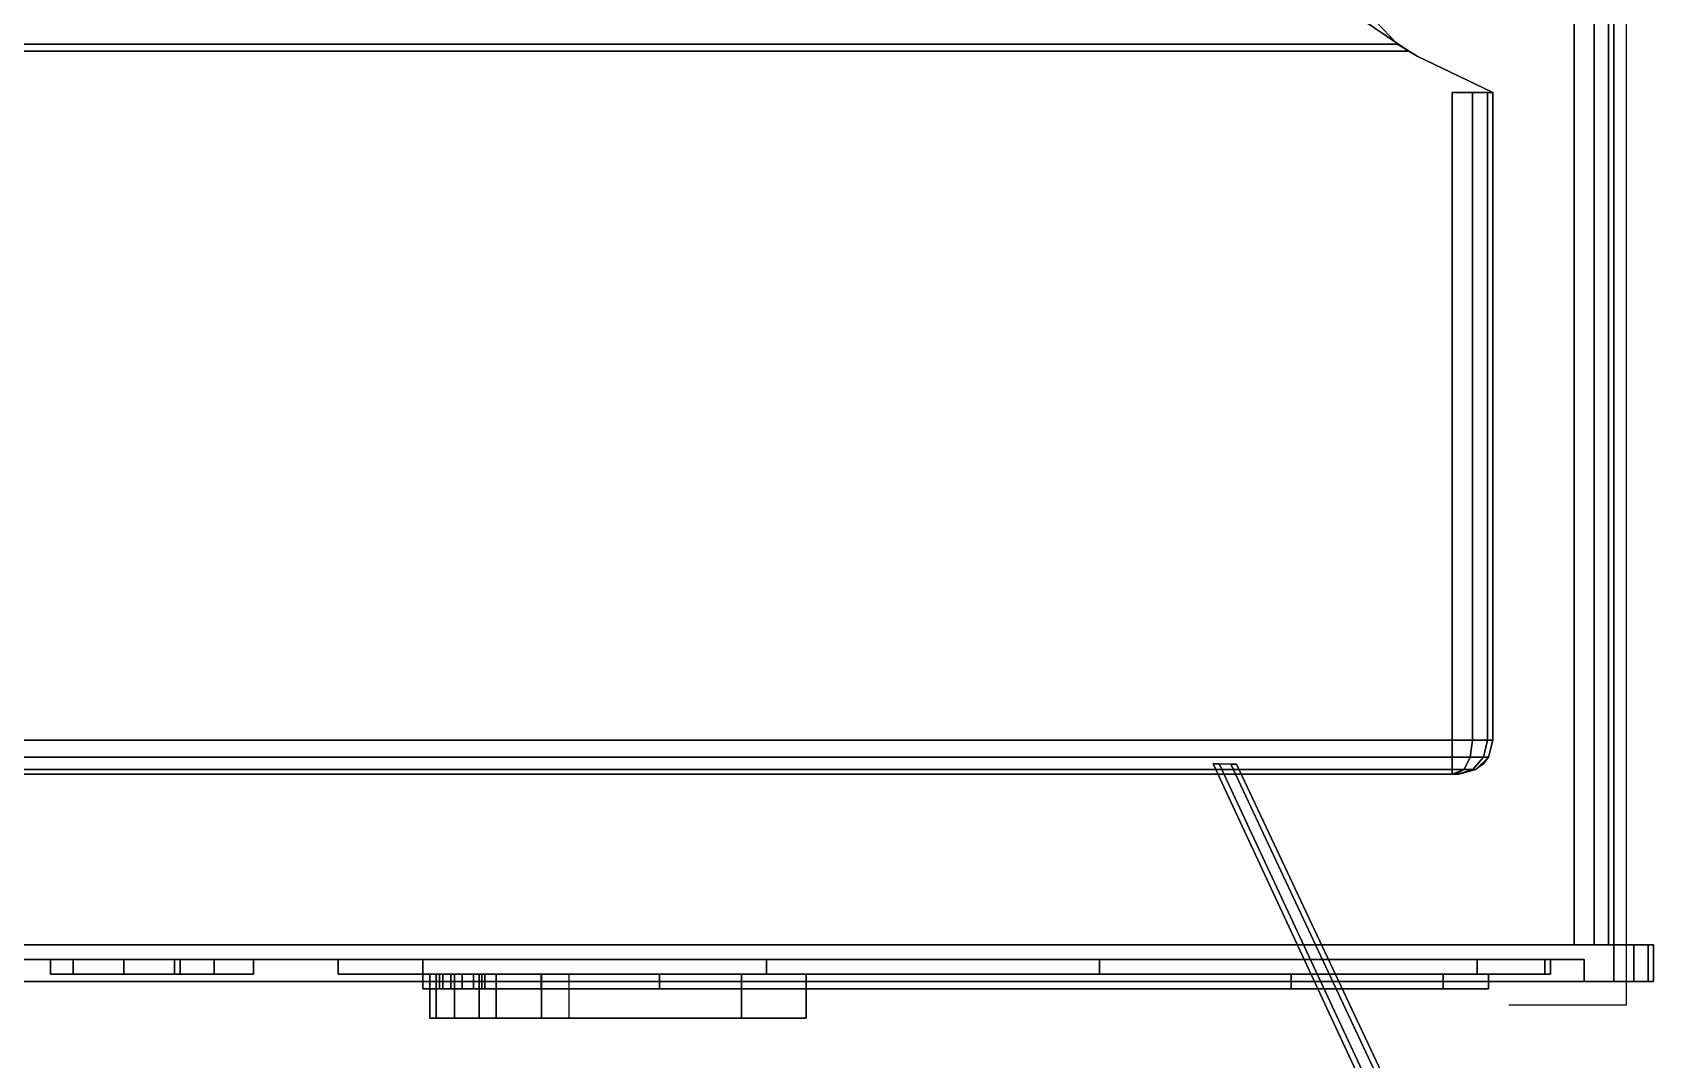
# Model space of a CAD drawing. Header units: millimetres. Extents: x 4513 to 24862, y 3359 to 11488.
# Drawn here: x 5650.5 to 5888.8, y 11098.1 to 11249.2 of the extents above; entities that cross this region are included whole.
import ezdxf

# ---------------------------------------------------------------- set-up
doc = ezdxf.new("R2010")
doc.units = ezdxf.units.MM

msp = doc.modelspace()

# ---------------------------------------------------------------- linework, layer by layer
for p, q in [((5884.86, 11106.15), (5884.86, 11486.88)), ((5867.57, 11106.15), (5884.86, 11106.15))]:
    msp.add_line(p, q)
for points, invisible_edges in [([(5877.18, 11114.98, 169.52), (5538.92, 11487.58, 169.52), (5877.18, 11487.58, 169.52)], 1), ([(5877.18, 11114.98, 169.52), (5538.92, 11114.98, 169.52), (5538.92, 11487.58, 169.52)], 12), ([(5538.92, 11487.58, 5.19), (5538.92, 11114.98, 5.19), (5877.18, 11114.98, 5.19)], 12), ([(5877.18, 11114.98, 5.19), (5877.18, 11487.58, 5.19), (5538.92, 11487.58, 5.19)], 12), ([(5880.09, 11487.58, 168.87), (5877.18, 11487.58, 169.52), (5880.09, 11114.98, 168.87)], 2), ([(5877.18, 11487.58, 169.52), (5877.18, 11114.98, 169.52), (5880.09, 11114.98, 168.87)], 12), ([(5877.18, 11487.58, 5.19), (5880.09, 11487.58, 5.84), (5880.09, 11114.98, 5.84)], 12), ([(5880.09, 11114.98, 5.84), (5877.18, 11114.98, 5.19), (5877.18, 11487.58, 5.19)], 12), ([(5882.23, 11114.98, 167.1), (5880.09, 11487.58, 168.87), (5880.09, 11114.98, 168.87)], 1), ([(5882.23, 11114.98, 167.1), (5882.23, 11487.58, 167.1), (5880.09, 11487.58, 168.87)], 12), ([(5880.09, 11487.58, 5.84), (5882.23, 11487.58, 7.61), (5882.23, 11114.98, 7.61)], 12), ([(5882.23, 11114.98, 7.61), (5880.09, 11114.98, 5.84), (5880.09, 11487.58, 5.84)], 12), ([(5882.23, 11487.58, 167.1), (5882.23, 11114.98, 167.1), (5883.01, 11114.98, 164.68)], 12), ([(5883.01, 11114.98, 164.68), (5883.01, 11487.58, 164.68), (5882.23, 11487.58, 167.1)], 12), ([(5882.23, 11487.58, 7.61), (5883.01, 11114.98, 10.03), (5882.23, 11114.98, 7.61)], 1), ([(5882.23, 11487.58, 7.61), (5883.01, 11487.58, 10.03), (5883.01, 11114.98, 10.03)], 12), ([(5883.01, 11114.98, 10.03), (5883.01, 11114.98, 164.68), (5883.01, 11487.58, 164.68)], 12), ([(5883.01, 11487.58, 164.68), (5883.01, 11487.58, 10.03), (5883.01, 11114.98, 10.03)], 12), ([(5824.91, 11274.88, 508.72), (5597.03, 11274.88, 508.72), (5570.74, 11247.45, 524.42)], 13), ([(5824.91, 11274.88, 508.72), (5570.74, 11247.45, 524.42), (5851.2, 11247.45, 524.42)], 1), ([(5851.2, 11247.45, 524.42), (5846.17, 11250.92, 241.86), (5824.91, 11274.88, 508.72)], 3), ([(5852.87, 11246.41, 224.42), (5569.07, 11246.41, 224.42), (5575.77, 11250.92, 241.86)], 12), ([(5852.87, 11246.41, 224.42), (5575.77, 11250.92, 241.86), (5846.17, 11250.92, 241.86)], 1), ([(5846.17, 11250.92, 241.86), (5854.09, 11245.7, 224.42), (5852.87, 11246.41, 224.42)], 1), ([(5854.09, 11245.7, 524.42), (5851.2, 11247.45, 524.42), (5570.74, 11247.45, 524.42)], 12), ([(5854.09, 11245.7, 224.42), (5851.2, 11247.45, 524.42), (5854.09, 11245.7, 524.42)], 1), ([(5567.86, 11245.7, 224.42), (5852.87, 11246.41, 224.42), (5854.09, 11245.7, 224.42)], 13), ([(5567.86, 11245.7, 224.42), (5569.07, 11246.41, 224.42), (5852.87, 11246.41, 224.42)], 12), ([(5865.22, 11240.37, 518.42), (5854.09, 11245.7, 524.42), (5865.22, 11240.37, 524.42)], 1), ([(5859.22, 11240.37, 524.42), (5865.22, 11240.37, 524.42), (5854.09, 11245.7, 524.42)], 12), ([(5854.09, 11245.7, 224.42), (5859.22, 11240.37, 224.42), (5859.22, 11145.1, 224.42)], 13), ([(5854.09, 11245.7, 224.42), (5865.22, 11240.37, 224.42), (5859.22, 11240.37, 224.42)], 12), ([(5854.09, 11245.7, 524.42), (5865.22, 11240.37, 230.42), (5865.22, 11240.37, 224.42)], 13), ([(5865.22, 11240.37, 230.42), (5854.09, 11245.7, 524.42), (5865.22, 11240.37, 518.42)], 3), ([(5854.09, 11245.7, 524.42), (5865.22, 11240.37, 224.42), (5854.09, 11245.7, 224.42)], 1), ([(5561.22, 11145.1, 524.42), (5859.22, 11145.1, 524.42), (5859.22, 11240.37, 524.42)], 12), ([(5862.22, 11240.37, 523.61), (5865.22, 11240.37, 524.42), (5859.22, 11240.37, 524.42)], 1), ([(5859.22, 11240.37, 524.42), (5862.22, 11145.1, 523.61), (5862.22, 11240.37, 523.61)], 1), ([(5859.22, 11240.37, 524.42), (5859.22, 11145.1, 524.42), (5862.22, 11145.1, 523.61)], 12), ([(5859.22, 11240.37, 224.42), (5862.22, 11240.37, 225.22), (5862.22, 11145.1, 225.22)], 12), ([(5862.22, 11145.1, 225.22), (5859.22, 11145.1, 224.42), (5859.22, 11240.37, 224.42)], 12), ([(5865.22, 11240.37, 224.42), (5862.22, 11240.37, 225.22), (5859.22, 11240.37, 224.42)], 1), ([(5865.22, 11240.37, 524.42), (5862.22, 11240.37, 523.61), (5864.42, 11240.37, 521.42)], 13), ([(5862.22, 11240.37, 523.61), (5862.22, 11145.1, 523.61), (5864.42, 11240.37, 521.42)], 2), ([(5862.22, 11145.1, 523.61), (5864.42, 11145.1, 521.42), (5864.42, 11240.37, 521.42)], 12), ([(5864.42, 11240.37, 227.42), (5864.42, 11145.1, 227.42), (5862.22, 11145.1, 225.22)], 12), ([(5862.22, 11145.1, 225.22), (5862.22, 11240.37, 225.22), (5864.42, 11240.37, 227.42)], 12), ([(5865.22, 11240.37, 224.42), (5864.42, 11240.37, 227.42), (5862.22, 11240.37, 225.22)], 13), ([(5865.22, 11240.37, 524.42), (5864.42, 11240.37, 521.42), (5865.22, 11240.37, 518.42)], 1), ([(5864.42, 11240.37, 521.42), (5864.42, 11145.1, 521.42), (5865.22, 11145.1, 518.42)], 12), ([(5865.22, 11145.1, 518.42), (5865.22, 11240.37, 518.42), (5864.42, 11240.37, 521.42)], 12), ([(5864.42, 11240.37, 227.42), (5865.22, 11145.1, 230.42), (5864.42, 11145.1, 227.42)], 1), ([(5864.42, 11240.37, 227.42), (5865.22, 11240.37, 230.42), (5865.22, 11145.1, 230.42)], 12), ([(5865.22, 11240.37, 230.42), (5864.42, 11240.37, 227.42), (5865.22, 11240.37, 224.42)], 2), ([(5865.22, 11240.37, 230.42), (5865.22, 11145.1, 518.42), (5865.22, 11145.1, 230.42)], 1), ([(5865.22, 11145.1, 518.42), (5865.22, 11240.37, 230.42), (5865.22, 11240.37, 518.42)], 1), ([(5859.22, 11145.1, 224.42), (5561.22, 11145.1, 224.42), (5561.22, 11239.81, 224.42)], 12), ([(5561.22, 11142.6, 523.75), (5859.22, 11142.6, 523.75), (5859.22, 11145.1, 524.42)], 12), ([(5859.22, 11145.1, 524.42), (5561.22, 11145.1, 524.42), (5561.22, 11142.6, 523.75)], 12), ([(5859.22, 11145.1, 224.42), (5859.22, 11142.6, 225.08), (5561.22, 11142.6, 225.08)], 12), ([(5561.22, 11142.6, 225.08), (5561.22, 11145.1, 224.42), (5859.22, 11145.1, 224.42)], 12), ([(5862.22, 11145.1, 523.61), (5861.89, 11142.6, 523.03), (5863.84, 11142.6, 521.08)], 12), ([(5861.89, 11142.6, 225.8), (5862.22, 11145.1, 225.22), (5864.42, 11145.1, 227.42)], 12), ([(5861.89, 11142.6, 225.8), (5864.42, 11145.1, 227.42), (5863.84, 11142.6, 227.75)], 1), ([(5862.22, 11145.1, 523.61), (5864.42, 11145.1, 521.42), (5864.42, 11145.1, 521.42)], 12), ([(5862.22, 11145.1, 523.61), (5864.42, 11145.1, 521.42), (5862.22, 11145.1, 523.61)], 1), ([(5862.22, 11145.1, 523.61), (5863.84, 11142.6, 521.08), (5864.42, 11145.1, 521.42)], 1), ([(5862.22, 11145.1, 225.22), (5862.22, 11145.1, 225.22), (5864.42, 11145.1, 227.42)], 12), ([(5862.22, 11145.1, 225.22), (5864.42, 11145.1, 227.42), (5864.42, 11145.1, 227.42)], 1), ([(5864.55, 11142.6, 518.42), (5864.42, 11145.1, 521.42), (5863.84, 11142.6, 521.08)], 1), ([(5865.22, 11145.1, 230.42), (5863.84, 11142.6, 227.75), (5864.42, 11145.1, 227.42)], 13), ([(5863.84, 11142.6, 227.75), (5865.22, 11145.1, 230.42), (5864.55, 11142.6, 230.42)], 1), ([(5865.22, 11145.1, 518.42), (5864.42, 11145.1, 521.42), (5864.42, 11145.1, 521.42)], 12), ([(5864.42, 11145.1, 521.42), (5865.22, 11145.1, 518.42), (5865.22, 11145.1, 518.42)], 1), ([(5864.42, 11145.1, 521.42), (5864.55, 11142.6, 518.42), (5865.22, 11145.1, 518.42)], 1), ([(5865.22, 11145.1, 230.42), (5864.42, 11145.1, 227.42), (5865.22, 11145.1, 230.42)], 1), ([(5864.42, 11145.1, 227.42), (5864.42, 11145.1, 227.42), (5865.22, 11145.1, 230.42)], 2), ([(5865.22, 11145.1, 230.42), (5864.42, 11145.1, 227.42), (5865.22, 11145.1, 230.42)], 1), ([(5864.55, 11142.6, 230.42), (5865.22, 11145.1, 230.42), (5865.22, 11145.1, 518.42)], 12), ([(5865.22, 11145.1, 518.42), (5864.55, 11142.6, 518.42), (5864.55, 11142.6, 230.42)], 12), ([(5859.22, 11140.77, 521.92), (5859.22, 11142.6, 523.75), (5561.22, 11140.77, 521.92)], 2), ([(5859.22, 11142.6, 523.75), (5561.22, 11142.6, 523.75), (5561.22, 11140.77, 521.92)], 12), ([(5859.22, 11140.77, 226.92), (5561.22, 11140.77, 226.92), (5561.22, 11142.6, 225.08)], 12), ([(5561.22, 11142.6, 225.08), (5859.22, 11142.6, 225.08), (5859.22, 11140.77, 226.92)], 12), ([(5859.22, 11142.6, 523.75), (5859.22, 11140.77, 521.92), (5860.97, 11140.77, 521.45)], 12), ([(5859.22, 11142.6, 523.75), (5860.97, 11140.77, 521.45), (5861.89, 11142.6, 523.03)], 1), ([(5859.22, 11140.77, 226.92), (5859.22, 11142.6, 225.08), (5861.89, 11142.6, 225.8)], 12), ([(5859.22, 11140.77, 226.92), (5861.89, 11142.6, 225.8), (5860.97, 11140.77, 227.38)], 1), ([(5861.89, 11142.6, 523.03), (5860.97, 11140.77, 521.45), (5862.25, 11140.77, 520.17)], 12), ([(5860.97, 11140.77, 227.38), (5861.89, 11142.6, 225.8), (5863.84, 11142.6, 227.75)], 12), ([(5860.97, 11140.77, 227.38), (5863.84, 11142.6, 227.75), (5862.25, 11140.77, 228.67)], 1), ([(5861.89, 11142.6, 523.03), (5862.25, 11140.77, 520.17), (5863.84, 11142.6, 521.08)], 1), ([(5863.84, 11142.6, 521.08), (5862.25, 11140.77, 520.17), (5862.72, 11140.77, 518.42)], 12), ([(5862.25, 11140.77, 228.67), (5863.84, 11142.6, 227.75), (5864.55, 11142.6, 230.42)], 12), ([(5862.25, 11140.77, 228.67), (5864.55, 11142.6, 230.42), (5862.72, 11140.77, 230.42)], 1), ([(5863.84, 11142.6, 521.08), (5862.72, 11140.77, 518.42), (5864.55, 11142.6, 518.42)], 1), ([(5862.72, 11140.77, 518.42), (5862.72, 11140.77, 230.42), (5864.55, 11142.6, 230.42)], 12), ([(5864.55, 11142.6, 230.42), (5864.55, 11142.6, 518.42), (5862.72, 11140.77, 518.42)], 12), ([(5560.23, 11140.1, 512.67), (5823.76, 11140.1, 487.36), (5850.23, 11140.1, 512.67)], 3), ([(5560.23, 11140.1, 512.67), (5860.22, 11140.1, 518.42), (5860.09, 11140.1, 518.92)], 13), ([(5560.23, 11140.1, 512.67), (5850.23, 11140.1, 512.67), (5860.22, 11140.1, 518.42)], 14), ([(5593.76, 11140.1, 262.31), (5560.23, 11140.1, 239.88), (5850.23, 11140.1, 239.88)], 13), ([(5850.23, 11140.1, 239.88), (5560.23, 11140.1, 239.88), (5859.72, 11140.1, 229.55)], 14), ([(5859.22, 11140.1, 519.42), (5561.22, 11140.1, 519.42), (5560.72, 11140.1, 519.28)], 12), ([(5859.22, 11140.1, 519.42), (5561.22, 11140.77, 521.92), (5561.22, 11140.1, 519.42)], 1), ([(5859.22, 11140.1, 519.42), (5859.22, 11140.77, 521.92), (5561.22, 11140.77, 521.92)], 12), ([(5859.22, 11140.77, 226.92), (5561.22, 11140.1, 229.42), (5561.22, 11140.77, 226.92)], 1), ([(5859.22, 11140.77, 226.92), (5859.22, 11140.1, 229.42), (5561.22, 11140.1, 229.42)], 12), ([(5561.22, 11140.1, 229.42), (5859.22, 11140.1, 229.42), (5859.72, 11140.1, 229.55)], 12), ([(5864.04, 11055.66, 7.24), (5824.08, 11141.61, 7.24), (5824.95, 11141.58, 8.99)], 12), ([(5864.63, 11056.49, 5.48), (5824.95, 11141.58, 5.48), (5824.08, 11141.61, 7.24)], 12), ([(5824.08, 11141.61, 7.24), (5864.04, 11055.66, 7.24), (5864.63, 11056.49, 5.48)], 12), ([(5864.63, 11056.49, 8.99), (5824.95, 11141.58, 8.99), (5826.67, 11141.55, 8.99)], 12), ([(5824.95, 11141.58, 8.99), (5864.63, 11056.49, 8.99), (5864.04, 11055.66, 7.24)], 12), ([(5865.8, 11058.17, 5.48), (5826.67, 11141.55, 5.48), (5824.95, 11141.58, 5.48)], 12), ([(5824.95, 11141.58, 5.48), (5864.63, 11056.49, 5.48), (5865.8, 11058.17, 5.48)], 12), ([(5865.8, 11058.17, 8.99), (5826.67, 11141.55, 8.99), (5827.53, 11141.54, 7.24)], 12), ([(5826.67, 11141.55, 8.99), (5865.8, 11058.17, 8.99), (5864.63, 11056.49, 8.99)], 12), ([(5866.39, 11059.01, 7.24), (5827.53, 11141.54, 7.24), (5826.67, 11141.55, 5.48)], 12), ([(5826.67, 11141.55, 5.48), (5865.8, 11058.17, 5.48), (5866.39, 11059.01, 7.24)], 12), ([(5827.53, 11141.54, 7.24), (5866.39, 11059.01, 7.24), (5865.8, 11058.17, 8.99)], 12), ([(5860.22, 11140.1, 230.42), (5860.22, 11140.1, 518.42), (5850.23, 11140.1, 512.67)], 14), ([(5860.09, 11140.1, 518.92), (5859.72, 11140.1, 519.28), (5859.22, 11140.1, 519.42)], 12), ([(5860.97, 11140.77, 521.45), (5859.72, 11140.1, 519.28), (5860.09, 11140.1, 518.92)], 12), ([(5859.72, 11140.1, 229.55), (5860.97, 11140.77, 227.38), (5862.25, 11140.77, 228.67)], 12), ([(5859.72, 11140.1, 229.55), (5862.25, 11140.77, 228.67), (5860.09, 11140.1, 229.92)], 1), ([(5859.72, 11140.1, 229.55), (5860.09, 11140.1, 229.92), (5860.22, 11140.1, 230.42)], 12), ([(5860.22, 11140.1, 518.42), (5862.25, 11140.77, 520.17), (5860.09, 11140.1, 518.92)], 1), ([(5860.97, 11140.77, 521.45), (5860.09, 11140.1, 518.92), (5862.25, 11140.77, 520.17)], 1), ([(5862.25, 11140.77, 520.17), (5860.22, 11140.1, 518.42), (5862.72, 11140.77, 518.42)], 1), ([(5860.22, 11140.1, 518.42), (5860.22, 11140.1, 230.42), (5862.72, 11140.77, 518.42)], 2), ([(5860.22, 11140.1, 230.42), (5862.72, 11140.77, 230.42), (5862.72, 11140.77, 518.42)], 12), ([(5528.04, 11114.98, 2.78), (5530.17, 11114.98, 1.01), (5877.18, 11114.98, 5.19)], 14), ([(5538.92, 11114.98, 5.19), (5528.04, 11114.98, 2.78), (5877.18, 11114.98, 5.19)], 3), ([(5530.17, 11114.98, 1.01), (5533.09, 11114.98, 0.36), (5877.18, 11114.98, 5.19)], 14), ([(5877.18, 11114.98, 169.52), (5533.09, 11114.98, 174.35), (5538.92, 11114.98, 169.52)], 3), ([(5883.01, 11114.98, 174.35), (5533.09, 11114.98, 174.35), (5885.92, 11114.98, 173.7)], 2), ([(5883.01, 11109.58, 174.35), (5533.09, 11109.58, 174.35), (5533.09, 11114.98, 174.35)], 12), ([(5533.09, 11114.98, 174.35), (5883.01, 11114.98, 174.35), (5883.01, 11109.58, 174.35)], 12), ([(5533.09, 11114.98, 0.36), (5883.01, 11114.98, 0.36), (5877.18, 11114.98, 5.19)], 14), ([(5533.09, 11114.98, 0.36), (5883.01, 11109.58, 0.36), (5883.01, 11114.98, 0.36)], 1), ([(5533.09, 11114.98, 0.36), (5533.09, 11109.58, 0.36), (5883.01, 11109.58, 0.36)], 12), ([(5880.09, 11114.98, 168.87), (5888.84, 11114.98, 169.52), (5877.18, 11114.98, 169.52)], 3), ([(5877.18, 11114.98, 5.19), (5883.01, 11114.98, 0.36), (5880.09, 11114.98, 5.84)], 3), ([(5882.23, 11114.98, 167.1), (5888.84, 11114.98, 169.52), (5880.09, 11114.98, 168.87)], 3), ([(5880.09, 11114.98, 5.84), (5883.01, 11114.98, 0.36), (5882.23, 11114.98, 7.61)], 3), ([(5883.01, 11114.98, 164.68), (5888.84, 11114.98, 169.52), (5882.23, 11114.98, 167.1)], 3), ([(5882.23, 11114.98, 7.61), (5883.01, 11114.98, 0.36), (5883.01, 11114.98, 10.03)], 3), ([(5885.92, 11114.98, 173.7), (5883.01, 11114.98, 174.35), (5883.01, 11109.58, 174.35)], 12), ([(5883.01, 11109.58, 174.35), (5885.92, 11109.58, 173.7), (5885.92, 11114.98, 173.7)], 12), ([(5885.92, 11114.98, 1.01), (5888.06, 11114.98, 2.78), (5883.01, 11114.98, 0.36)], 2), ([(5883.01, 11114.98, 0.36), (5885.92, 11114.98, 1.01), (5883.01, 11109.58, 0.36)], 2), ([(5885.92, 11114.98, 1.01), (5885.92, 11109.58, 1.01), (5883.01, 11109.58, 0.36)], 12), ([(5883.01, 11114.98, 10.03), (5888.06, 11114.98, 2.78), (5883.01, 11114.98, 164.68)], 3), ([(5888.06, 11114.98, 171.93), (5885.92, 11114.98, 173.7), (5888.84, 11114.98, 169.52)], 2), ([(5888.06, 11114.98, 171.93), (5885.92, 11114.98, 173.7), (5888.06, 11109.58, 171.93)], 2), ([(5885.92, 11114.98, 173.7), (5885.92, 11109.58, 173.7), (5888.06, 11109.58, 171.93)], 12), ([(5885.92, 11114.98, 1.01), (5888.06, 11114.98, 2.78), (5888.06, 11109.58, 2.78)], 12), ([(5888.06, 11109.58, 2.78), (5885.92, 11109.58, 1.01), (5885.92, 11114.98, 1.01)], 12), ([(5888.84, 11114.98, 169.52), (5888.06, 11109.58, 171.93), (5888.84, 11109.58, 169.52)], 1), ([(5888.84, 11114.98, 169.52), (5888.06, 11114.98, 171.93), (5888.06, 11109.58, 171.93)], 12), ([(5888.84, 11114.98, 5.19), (5888.84, 11109.58, 5.19), (5888.06, 11109.58, 2.78)], 12), ([(5888.06, 11109.58, 2.78), (5888.06, 11114.98, 2.78), (5888.84, 11114.98, 5.19)], 12), ([(5888.84, 11114.98, 5.19), (5888.84, 11114.98, 169.52), (5888.06, 11114.98, 2.78)], 2), ([(5888.84, 11114.98, 5.19), (5888.84, 11109.58, 5.19), (5888.84, 11114.98, 169.52)], 2), ([(5888.84, 11109.58, 5.19), (5888.84, 11109.58, 169.52), (5888.84, 11114.98, 169.52)], 12), ([(5695.41, 11112.82, 157.92), (5631.56, 11112.82, 166.16), (5878.64, 11112.82, 166.16)], 13), ([(5878.64, 11109.58, 166.16), (5878.64, 11112.82, 166.16), (5631.56, 11112.82, 166.16)], 12), ([(5631.56, 11109.58, 166.16), (5878.64, 11109.58, 166.16), (5631.56, 11112.82, 166.16)], 2), ([(5631.56, 11112.82, 41.17), (5653.12, 11112.82, 56.96), (5682.97, 11112.82, 56.96)], 13), ([(5878.64, 11112.82, 41.17), (5631.56, 11112.82, 41.17), (5873.66, 11112.82, 56.96)], 14), ([(5631.56, 11112.82, 41.17), (5695.41, 11112.82, 56.96), (5873.66, 11112.82, 56.96)], 13), ([(5878.64, 11109.58, 41.17), (5631.56, 11109.58, 41.17), (5878.64, 11112.82, 41.17)], 2), ([(5631.56, 11112.82, 41.17), (5878.64, 11112.82, 41.17), (5631.56, 11109.58, 41.17)], 2), ([(5631.56, 11112.82, 41.17), (5631.56, 11112.82, 166.16), (5653.12, 11112.82, 56.96)], 14), ([(5631.56, 11112.82, 166.16), (5653.12, 11112.82, 157.23), (5653.12, 11112.82, 56.96)], 13), ([(5682.97, 11112.82, 157.23), (5653.12, 11112.82, 157.23), (5695.41, 11112.82, 157.92)], 14), ([(5682.97, 11112.82, 157.23), (5653.12, 11110.66, 157.23), (5653.12, 11112.82, 157.23)], 1), ([(5682.97, 11112.82, 157.23), (5682.97, 11110.66, 157.23), (5653.12, 11110.66, 157.23)], 12), ([(5653.12, 11110.66, 56.96), (5682.97, 11110.66, 56.96), (5682.97, 11112.82, 56.96)], 12), ([(5682.97, 11112.82, 56.96), (5653.12, 11112.82, 56.96), (5653.12, 11110.66, 56.96)], 12), ([(5653.12, 11110.66, 157.23), (5653.12, 11110.66, 56.96), (5653.12, 11112.82, 157.23)], 2), ([(5653.12, 11110.66, 56.96), (5653.12, 11112.82, 56.96), (5653.12, 11112.82, 157.23)], 12), ([(5656.44, 11112.82, 118.77), (5663.9, 11110.66, 118.77), (5663.9, 11112.82, 118.77)], 1), ([(5656.44, 11112.82, 118.77), (5656.44, 11110.66, 118.77), (5663.9, 11110.66, 118.77)], 12), ([(5663.9, 11112.82, 99.54), (5663.9, 11110.66, 99.54), (5656.44, 11110.66, 99.54)], 12), ([(5656.44, 11110.66, 99.54), (5656.44, 11112.82, 99.54), (5663.9, 11112.82, 99.54)], 12), ([(5663.9, 11112.82, 99.54), (5656.44, 11112.82, 99.54), (5663.9, 11112.82, 118.77)], 14), ([(5656.44, 11112.82, 99.54), (5656.44, 11112.82, 118.77), (5663.9, 11112.82, 118.77)], 12), ([(5656.44, 11110.66, 99.54), (5656.44, 11110.66, 118.77), (5656.44, 11112.82, 99.54)], 2), ([(5656.44, 11112.82, 118.77), (5656.44, 11112.82, 99.54), (5656.44, 11110.66, 118.77)], 2), ([(5663.9, 11112.82, 118.77), (5663.9, 11112.82, 149.68), (5671.36, 11112.82, 118.77)], 14), ([(5663.9, 11112.82, 149.68), (5671.36, 11112.82, 149.68), (5671.36, 11112.82, 118.77)], 12), ([(5671.36, 11110.66, 149.68), (5671.36, 11112.82, 149.68), (5663.9, 11110.66, 149.68)], 2), ([(5663.9, 11112.82, 149.68), (5663.9, 11110.66, 149.68), (5671.36, 11112.82, 149.68)], 2), ([(5663.9, 11112.82, 118.77), (5663.9, 11110.66, 118.77), (5663.9, 11110.66, 149.68)], 12), ([(5663.9, 11110.66, 149.68), (5663.9, 11112.82, 149.68), (5663.9, 11112.82, 118.77)], 12), ([(5672.19, 11110.66, 65.21), (5663.9, 11112.82, 65.21), (5672.19, 11112.82, 65.21)], 1), ([(5663.9, 11110.66, 65.21), (5663.9, 11112.82, 65.21), (5672.19, 11110.66, 65.21)], 2), ([(5672.19, 11112.82, 65.21), (5663.9, 11112.82, 65.21), (5663.9, 11112.82, 99.54)], 12), ([(5663.9, 11110.66, 65.21), (5663.9, 11110.66, 99.54), (5663.9, 11112.82, 99.54)], 12), ([(5663.9, 11112.82, 99.54), (5663.9, 11112.82, 65.21), (5663.9, 11110.66, 65.21)], 12), ([(5671.36, 11110.66, 118.77), (5677.16, 11110.66, 118.77), (5671.36, 11112.82, 118.77)], 2), ([(5677.16, 11110.66, 118.77), (5677.16, 11112.82, 118.77), (5671.36, 11112.82, 118.77)], 12), ([(5671.36, 11110.66, 149.68), (5671.36, 11112.82, 118.77), (5671.36, 11112.82, 149.68)], 1), ([(5671.36, 11110.66, 149.68), (5671.36, 11110.66, 118.77), (5671.36, 11112.82, 118.77)], 12), ([(5671.36, 11112.82, 118.77), (5677.16, 11112.82, 118.77), (5672.19, 11112.82, 100.23)], 14), ([(5671.36, 11112.82, 118.77), (5672.19, 11112.82, 100.23), (5672.19, 11112.82, 65.21)], 13), ([(5677.16, 11112.82, 100.23), (5677.16, 11110.66, 100.23), (5672.19, 11112.82, 100.23)], 2), ([(5677.16, 11110.66, 100.23), (5672.19, 11110.66, 100.23), (5672.19, 11112.82, 100.23)], 12), ([(5677.16, 11112.82, 118.77), (5677.16, 11112.82, 100.23), (5672.19, 11112.82, 100.23)], 12), ([(5672.19, 11112.82, 100.23), (5672.19, 11110.66, 100.23), (5672.19, 11112.82, 65.21)], 2), ([(5672.19, 11110.66, 100.23), (5672.19, 11110.66, 65.21), (5672.19, 11112.82, 65.21)], 12), ([(5677.16, 11110.66, 100.23), (5677.16, 11112.82, 100.23), (5677.16, 11112.82, 118.77)], 12), ([(5677.16, 11110.66, 118.77), (5677.16, 11110.66, 100.23), (5677.16, 11112.82, 118.77)], 2), ([(5682.97, 11112.82, 157.23), (5695.41, 11112.82, 157.92), (5695.41, 11112.82, 121.52)], 13), ([(5682.97, 11112.82, 56.96), (5695.41, 11112.82, 100.23), (5695.41, 11112.82, 56.96)], 13), ([(5682.97, 11112.82, 56.96), (5682.97, 11112.82, 157.23), (5695.41, 11112.82, 121.52)], 14), ([(5682.97, 11110.66, 157.23), (5682.97, 11112.82, 157.23), (5682.97, 11112.82, 56.96)], 12), ([(5682.97, 11112.82, 56.96), (5682.97, 11110.66, 56.96), (5682.97, 11110.66, 157.23)], 12), ([(5695.41, 11110.66, 157.92), (5695.41, 11110.66, 121.52), (5695.41, 11112.82, 121.52)], 12), ([(5695.41, 11112.82, 121.52), (5695.41, 11112.82, 157.92), (5695.41, 11110.66, 157.92)], 12), ([(5695.41, 11112.82, 121.52), (5872.84, 11112.82, 121.52), (5695.41, 11112.82, 100.23)], 14), ([(5873.66, 11112.82, 100.23), (5695.41, 11112.82, 100.23), (5872.84, 11112.82, 121.52)], 14), ([(5873.66, 11110.66, 100.23), (5695.41, 11112.82, 100.23), (5873.66, 11112.82, 100.23)], 1), ([(5873.66, 11110.66, 100.23), (5695.41, 11110.66, 100.23), (5695.41, 11112.82, 100.23)], 12), ([(5695.41, 11112.82, 121.52), (5695.41, 11110.66, 121.52), (5872.84, 11110.66, 121.52)], 12), ([(5872.84, 11110.66, 121.52), (5872.84, 11112.82, 121.52), (5695.41, 11112.82, 121.52)], 12), ([(5872.84, 11112.82, 157.92), (5695.41, 11112.82, 157.92), (5878.64, 11112.82, 166.16)], 14), ([(5872.84, 11112.82, 157.92), (5695.41, 11110.66, 157.92), (5695.41, 11112.82, 157.92)], 1), ([(5872.84, 11112.82, 157.92), (5872.84, 11110.66, 157.92), (5695.41, 11110.66, 157.92)], 12), ([(5695.41, 11112.82, 56.96), (5695.41, 11110.66, 56.96), (5873.66, 11112.82, 56.96)], 2), ([(5695.41, 11110.66, 56.96), (5873.66, 11110.66, 56.96), (5873.66, 11112.82, 56.96)], 12), ([(5695.41, 11110.66, 100.23), (5695.41, 11110.66, 56.96), (5695.41, 11112.82, 100.23)], 2), ([(5695.41, 11110.66, 56.96), (5695.41, 11112.82, 56.96), (5695.41, 11112.82, 100.23)], 12), ([(5758.42, 11112.82, 76.19), (5707.84, 11112.82, 76.19), (5707.84, 11112.82, 83.75)], 12), ([(5758.42, 11112.82, 76.19), (5758.42, 11110.66, 76.19), (5707.84, 11112.82, 76.19)], 2), ([(5707.84, 11110.66, 76.19), (5707.84, 11112.82, 76.19), (5758.42, 11110.66, 76.19)], 2), ([(5707.84, 11110.66, 83.75), (5707.84, 11112.82, 83.75), (5707.84, 11110.66, 76.19)], 2), ([(5707.84, 11112.82, 76.19), (5707.84, 11110.66, 76.19), (5707.84, 11112.82, 83.75)], 2), ([(5707.84, 11112.82, 83.75), (5862.89, 11112.82, 83.75), (5807.34, 11112.82, 76.19)], 14), ([(5862.89, 11110.66, 83.75), (5862.89, 11112.82, 83.75), (5707.84, 11112.82, 83.75)], 12), ([(5707.84, 11110.66, 83.75), (5862.89, 11110.66, 83.75), (5707.84, 11112.82, 83.75)], 2), ([(5807.34, 11112.82, 76.19), (5807.34, 11112.82, 68.64), (5758.42, 11112.82, 76.19)], 14), ([(5807.34, 11112.82, 68.64), (5758.42, 11112.82, 68.64), (5758.42, 11112.82, 76.19)], 12), ([(5807.34, 11112.82, 68.64), (5807.34, 11110.66, 68.64), (5758.42, 11112.82, 68.64)], 2), ([(5758.42, 11110.66, 68.64), (5758.42, 11112.82, 68.64), (5807.34, 11110.66, 68.64)], 2), ([(5758.42, 11110.66, 68.64), (5758.42, 11110.66, 76.19), (5758.42, 11112.82, 76.19)], 12), ([(5758.42, 11112.82, 68.64), (5758.42, 11110.66, 68.64), (5758.42, 11112.82, 76.19)], 2), ([(5807.34, 11110.66, 76.19), (5807.34, 11112.82, 68.64), (5807.34, 11112.82, 76.19)], 1), ([(5807.34, 11110.66, 68.64), (5807.34, 11112.82, 68.64), (5807.34, 11110.66, 76.19)], 2), ([(5862.89, 11112.82, 83.75), (5862.89, 11112.82, 76.19), (5807.34, 11112.82, 76.19)], 12), ([(5807.34, 11110.66, 76.19), (5807.34, 11112.82, 76.19), (5862.89, 11110.66, 76.19)], 2), ([(5862.89, 11112.82, 76.19), (5862.89, 11110.66, 76.19), (5807.34, 11112.82, 76.19)], 2), ([(5862.89, 11110.66, 83.75), (5862.89, 11112.82, 76.19), (5862.89, 11112.82, 83.75)], 1), ([(5862.89, 11110.66, 76.19), (5862.89, 11112.82, 76.19), (5862.89, 11110.66, 83.75)], 2), ([(5873.66, 11112.82, 100.23), (5872.84, 11112.82, 121.52), (5872.84, 11112.82, 157.92)], 13), ([(5872.84, 11110.66, 121.52), (5872.84, 11110.66, 157.92), (5872.84, 11112.82, 157.92)], 12), ([(5872.84, 11112.82, 157.92), (5872.84, 11112.82, 121.52), (5872.84, 11110.66, 121.52)], 12), ([(5872.84, 11112.82, 157.92), (5878.64, 11112.82, 166.16), (5878.64, 11112.82, 41.17)], 13), ([(5878.64, 11112.82, 41.17), (5873.66, 11112.82, 56.96), (5873.66, 11112.82, 100.23)], 13), ([(5873.66, 11110.66, 56.96), (5873.66, 11110.66, 100.23), (5873.66, 11112.82, 100.23)], 12), ([(5873.66, 11112.82, 100.23), (5873.66, 11112.82, 56.96), (5873.66, 11110.66, 56.96)], 12), ([(5878.64, 11109.58, 166.16), (5878.64, 11112.82, 41.17), (5878.64, 11112.82, 166.16)], 1), ([(5878.64, 11109.58, 41.17), (5878.64, 11112.82, 41.17), (5878.64, 11109.58, 166.16)], 2), ([(5631.56, 11109.58, 166.16), (5708.05, 11109.58, 174.35), (5617.65, 11109.58, 174.35)], 13), ([(5617.65, 11109.58, 0.36), (5708.05, 11109.58, 41.17), (5631.56, 11109.58, 41.17)], 13), ([(5617.65, 11109.58, 0.36), (5708.05, 11109.58, 0.36), (5708.05, 11109.58, 41.17)], 14), ([(5631.56, 11109.58, 166.16), (5708.05, 11109.58, 166.16), (5708.05, 11109.58, 174.35)], 14), ([(5682.97, 11110.66, 157.23), (5653.12, 11110.66, 157.23), (5663.9, 11110.66, 149.68)], 14), ([(5653.12, 11110.66, 157.23), (5656.44, 11110.66, 99.54), (5656.44, 11110.66, 118.77)], 13), ([(5663.9, 11110.66, 65.21), (5653.12, 11110.66, 56.96), (5682.97, 11110.66, 56.96)], 13), ([(5656.44, 11110.66, 99.54), (5653.12, 11110.66, 157.23), (5653.12, 11110.66, 56.96)], 13), ([(5656.44, 11110.66, 118.77), (5663.9, 11110.66, 118.77), (5663.9, 11110.66, 149.68)], 12), ([(5663.9, 11110.66, 65.21), (5663.9, 11110.66, 99.54), (5656.44, 11110.66, 99.54)], 12), ([(5682.97, 11110.66, 157.23), (5663.9, 11110.66, 149.68), (5671.36, 11110.66, 149.68)], 13), ([(5672.19, 11110.66, 65.21), (5663.9, 11110.66, 65.21), (5682.97, 11110.66, 56.96)], 14), ([(5671.36, 11110.66, 149.68), (5671.36, 11110.66, 118.77), (5677.16, 11110.66, 118.77)], 12), ([(5677.16, 11110.66, 100.23), (5672.19, 11110.66, 100.23), (5672.19, 11110.66, 65.21)], 12), ([(5677.16, 11110.66, 118.77), (5682.97, 11110.66, 56.96), (5682.97, 11110.66, 157.23)], 13), ([(5677.16, 11110.66, 118.77), (5677.16, 11110.66, 100.23), (5682.97, 11110.66, 56.96)], 14), ([(5742.66, 11110.66, 126.33), (5695.41, 11110.66, 121.52), (5784.12, 11110.66, 121.52)], 13), ([(5713.65, 11110.66, 124.27), (5711.99, 11110.66, 124.63), (5695.41, 11110.66, 121.52)], 14), ([(5711.99, 11110.66, 124.63), (5710.78, 11110.66, 125.64), (5695.41, 11110.66, 121.52)], 14), ([(5695.41, 11110.66, 100.23), (5716.13, 11110.66, 96.47), (5718.62, 11110.66, 96.11)], 13), ([(5695.41, 11110.66, 100.23), (5712.5, 11110.66, 95.67), (5716.13, 11110.66, 96.47)], 13), ([(5695.41, 11110.66, 100.23), (5709.84, 11110.66, 93.46), (5712.5, 11110.66, 95.67)], 13), ([(5707.84, 11110.66, 76.19), (5707.84, 11110.66, 83.75), (5695.41, 11110.66, 100.23)], 14), ([(5709.84, 11110.66, 87.44), (5708.87, 11110.66, 90.45), (5695.41, 11110.66, 100.23)], 14), ([(5695.41, 11110.66, 100.23), (5708.87, 11110.66, 90.45), (5709.84, 11110.66, 93.46)], 13), ([(5707.84, 11110.66, 133.19), (5707.84, 11110.66, 152.42), (5695.41, 11110.66, 157.92)], 14), ([(5707.84, 11110.66, 152.42), (5784.12, 11110.66, 157.92), (5695.41, 11110.66, 157.92)], 13), ([(5710.78, 11110.66, 125.64), (5695.41, 11110.66, 157.92), (5695.41, 11110.66, 121.52)], 13), ([(5710.78, 11110.66, 125.64), (5710.33, 11110.66, 127.01), (5695.41, 11110.66, 157.92)], 14), ([(5873.66, 11110.66, 100.23), (5695.41, 11110.66, 100.23), (5718.62, 11110.66, 96.11)], 14), ([(5807.34, 11110.66, 68.64), (5695.41, 11110.66, 56.96), (5873.66, 11110.66, 56.96)], 13), ([(5807.34, 11110.66, 68.64), (5758.42, 11110.66, 68.64), (5695.41, 11110.66, 56.96)], 14), ([(5707.84, 11110.66, 76.19), (5695.41, 11110.66, 100.23), (5695.41, 11110.66, 56.96)], 13), ([(5713.65, 11110.66, 129.76), (5784.12, 11110.66, 133.19), (5707.84, 11110.66, 133.19)], 13), ([(5707.84, 11110.66, 133.19), (5711.99, 11110.66, 129.39), (5713.65, 11110.66, 129.76)], 13), ([(5707.84, 11110.66, 133.19), (5710.78, 11110.66, 128.39), (5711.99, 11110.66, 129.39)], 13), ([(5707.84, 11110.66, 133.19), (5710.33, 11110.66, 127.01), (5710.78, 11110.66, 128.39)], 13), ([(5707.84, 11108.5, 152.42), (5707.84, 11108.5, 133.19), (5707.84, 11110.66, 133.19)], 12), ([(5707.84, 11110.66, 133.19), (5707.84, 11110.66, 152.42), (5707.84, 11108.5, 152.42)], 12), ([(5764.22, 11110.66, 84.43), (5716.13, 11110.66, 84.43), (5707.84, 11110.66, 83.75)], 14), ([(5758.42, 11110.66, 68.64), (5758.42, 11110.66, 76.19), (5707.84, 11110.66, 76.19)], 12), ([(5716.13, 11110.66, 84.43), (5712.5, 11110.66, 85.24), (5707.84, 11110.66, 83.75)], 14), ([(5712.5, 11110.66, 85.24), (5709.84, 11110.66, 87.44), (5707.84, 11110.66, 83.75)], 14), ([(5707.84, 11110.66, 152.42), (5784.12, 11110.66, 152.42), (5784.12, 11110.66, 157.92)], 14), ([(5764.22, 11110.66, 84.43), (5707.84, 11110.66, 83.75), (5862.89, 11110.66, 83.75)], 13), ([(5707.84, 11108.5, 133.19), (5864.55, 11108.5, 133.19), (5864.55, 11110.66, 133.19)], 12), ([(5864.55, 11110.66, 133.19), (5707.84, 11110.66, 133.19), (5707.84, 11108.5, 133.19)], 12), ([(5864.55, 11110.66, 152.42), (5864.55, 11108.5, 152.42), (5707.84, 11110.66, 152.42)], 2), ([(5864.55, 11108.5, 152.42), (5707.84, 11108.5, 152.42), (5707.84, 11110.66, 152.42)], 12), ([(5708.05, 11109.58, 174.35), (5708.05, 11109.58, 166.16), (5878.64, 11109.58, 166.16)], 13), ([(5885.92, 11109.58, 173.7), (5883.01, 11109.58, 174.35), (5708.05, 11109.58, 174.35)], 12), ([(5878.64, 11109.58, 41.17), (5708.05, 11109.58, 0.36), (5883.01, 11109.58, 0.36)], 13), ([(5878.64, 11109.58, 41.17), (5708.05, 11109.58, 41.17), (5708.05, 11109.58, 0.36)], 14), ([(5708.87, 11104.18, 90.45), (5708.87, 11110.66, 90.45), (5709.84, 11110.66, 87.44)], 12), ([(5709.84, 11110.66, 87.44), (5709.84, 11104.18, 87.44), (5708.87, 11104.18, 90.45)], 12), ([(5709.84, 11104.18, 93.46), (5708.87, 11110.66, 90.45), (5708.87, 11104.18, 90.45)], 1), ([(5709.84, 11104.18, 93.46), (5709.84, 11110.66, 93.46), (5708.87, 11110.66, 90.45)], 12), ([(5709.84, 11110.66, 87.44), (5712.5, 11110.66, 85.24), (5712.5, 11104.18, 85.24)], 12), ([(5712.5, 11104.18, 85.24), (5709.84, 11104.18, 87.44), (5709.84, 11110.66, 87.44)], 12), ([(5712.5, 11110.66, 95.67), (5709.84, 11110.66, 93.46), (5709.84, 11104.18, 93.46)], 12), ([(5709.84, 11104.18, 93.46), (5712.5, 11104.18, 95.67), (5712.5, 11110.66, 95.67)], 12), ([(5710.78, 11110.66, 125.64), (5710.78, 11108.5, 125.64), (5710.33, 11108.5, 127.01)], 12), ([(5710.33, 11108.5, 127.01), (5710.33, 11110.66, 127.01), (5710.78, 11110.66, 125.64)], 12), ([(5710.78, 11110.66, 128.39), (5710.33, 11110.66, 127.01), (5710.33, 11108.5, 127.01)], 12), ([(5710.33, 11108.5, 127.01), (5710.78, 11108.5, 128.39), (5710.78, 11110.66, 128.39)], 12), ([(5710.78, 11110.66, 125.64), (5711.99, 11108.5, 124.63), (5710.78, 11108.5, 125.64)], 1), ([(5710.78, 11110.66, 125.64), (5711.99, 11110.66, 124.63), (5711.99, 11108.5, 124.63)], 12), ([(5711.99, 11110.66, 129.39), (5710.78, 11110.66, 128.39), (5711.99, 11108.5, 129.39)], 2), ([(5710.78, 11110.66, 128.39), (5710.78, 11108.5, 128.39), (5711.99, 11108.5, 129.39)], 12), ([(5711.99, 11110.66, 124.63), (5713.65, 11110.66, 124.27), (5711.99, 11108.5, 124.63)], 2), ([(5713.65, 11110.66, 124.27), (5713.65, 11108.5, 124.27), (5711.99, 11108.5, 124.63)], 12), ([(5713.65, 11110.66, 129.76), (5711.99, 11108.5, 129.39), (5713.65, 11108.5, 129.76)], 1), ([(5713.65, 11110.66, 129.76), (5711.99, 11110.66, 129.39), (5711.99, 11108.5, 129.39)], 12), ([(5712.5, 11104.18, 85.24), (5716.13, 11110.66, 84.43), (5716.13, 11104.18, 84.43)], 1), ([(5712.5, 11104.18, 85.24), (5712.5, 11110.66, 85.24), (5716.13, 11110.66, 84.43)], 12), ([(5716.13, 11104.18, 96.47), (5716.13, 11110.66, 96.47), (5712.5, 11110.66, 95.67)], 12), ([(5712.5, 11110.66, 95.67), (5712.5, 11104.18, 95.67), (5716.13, 11104.18, 96.47)], 12), ([(5742.66, 11110.66, 126.33), (5715.3, 11110.66, 124.63), (5713.65, 11110.66, 124.27)], 13), ([(5725.25, 11110.66, 128.39), (5713.65, 11110.66, 129.76), (5715.3, 11110.66, 129.39)], 13), ([(5713.65, 11110.66, 129.76), (5725.25, 11110.66, 128.39), (5742.66, 11110.66, 128.39)], 13), ([(5713.65, 11110.66, 124.27), (5715.3, 11110.66, 124.63), (5715.3, 11108.5, 124.63)], 12), ([(5715.3, 11108.5, 124.63), (5713.65, 11108.5, 124.27), (5713.65, 11110.66, 124.27)], 12), ([(5713.65, 11110.66, 129.76), (5713.65, 11108.5, 129.76), (5715.3, 11108.5, 129.39)], 12), ([(5715.3, 11108.5, 129.39), (5715.3, 11110.66, 129.39), (5713.65, 11110.66, 129.76)], 12), ([(5742.66, 11110.66, 126.33), (5716.52, 11110.66, 125.64), (5715.3, 11110.66, 124.63)], 13), ([(5725.25, 11110.66, 126.33), (5715.3, 11110.66, 129.39), (5716.52, 11110.66, 128.39)], 13), ([(5725.25, 11110.66, 126.33), (5725.25, 11110.66, 128.39), (5715.3, 11110.66, 129.39)], 14), ([(5716.52, 11110.66, 125.64), (5716.52, 11108.5, 125.64), (5715.3, 11108.5, 124.63)], 12), ([(5715.3, 11108.5, 124.63), (5715.3, 11110.66, 124.63), (5716.52, 11110.66, 125.64)], 12), ([(5716.52, 11110.66, 128.39), (5715.3, 11110.66, 129.39), (5715.3, 11108.5, 129.39)], 12), ([(5715.3, 11108.5, 129.39), (5716.52, 11108.5, 128.39), (5716.52, 11110.66, 128.39)], 12), ([(5716.13, 11104.18, 84.43), (5764.22, 11104.18, 84.43), (5764.22, 11110.66, 84.43)], 12), ([(5764.22, 11110.66, 84.43), (5716.13, 11110.66, 84.43), (5716.13, 11104.18, 84.43)], 12), ([(5718.62, 11110.66, 96.11), (5716.13, 11110.66, 96.47), (5718.62, 11104.18, 96.11)], 2), ([(5716.13, 11110.66, 96.47), (5716.13, 11104.18, 96.47), (5718.62, 11104.18, 96.11)], 12), ([(5742.66, 11110.66, 126.33), (5725.25, 11110.66, 126.33), (5716.52, 11110.66, 125.64)], 14), ([(5725.25, 11110.66, 126.33), (5716.96, 11110.66, 127.01), (5716.52, 11110.66, 125.64)], 13), ([(5725.25, 11110.66, 126.33), (5716.52, 11110.66, 128.39), (5716.96, 11110.66, 127.01)], 13), ([(5716.52, 11110.66, 125.64), (5716.96, 11108.5, 127.01), (5716.52, 11108.5, 125.64)], 1), ([(5716.52, 11110.66, 125.64), (5716.96, 11110.66, 127.01), (5716.96, 11108.5, 127.01)], 12), ([(5716.96, 11110.66, 127.01), (5716.52, 11110.66, 128.39), (5716.96, 11108.5, 127.01)], 2), ([(5716.52, 11110.66, 128.39), (5716.52, 11108.5, 128.39), (5716.96, 11108.5, 127.01)], 12), ([(5718.62, 11110.66, 96.11), (5754.74, 11110.66, 88.91), (5764.22, 11110.66, 89.24)], 13), ([(5718.62, 11110.66, 96.11), (5725.33, 11110.66, 93.51), (5754.74, 11110.66, 88.91)], 14), ([(5725.33, 11104.18, 93.51), (5725.33, 11110.66, 93.51), (5718.62, 11104.18, 96.11)], 2), ([(5725.33, 11110.66, 93.51), (5718.62, 11110.66, 96.11), (5718.62, 11104.18, 96.11)], 12), ([(5725.25, 11108.5, 126.33), (5742.66, 11108.5, 126.33), (5742.66, 11110.66, 126.33)], 12), ([(5742.66, 11110.66, 126.33), (5725.25, 11110.66, 126.33), (5725.25, 11108.5, 126.33)], 12), ([(5742.66, 11110.66, 128.39), (5742.66, 11108.5, 128.39), (5725.25, 11110.66, 128.39)], 2), ([(5742.66, 11108.5, 128.39), (5725.25, 11108.5, 128.39), (5725.25, 11110.66, 128.39)], 12), ([(5725.25, 11108.5, 128.39), (5725.25, 11108.5, 126.33), (5725.25, 11110.66, 126.33)], 12), ([(5725.25, 11110.66, 126.33), (5725.25, 11110.66, 128.39), (5725.25, 11108.5, 128.39)], 12), ([(5725.33, 11110.66, 93.51), (5729.4, 11110.66, 91.3), (5754.74, 11110.66, 88.91)], 12), ([(5729.4, 11110.66, 91.3), (5725.33, 11104.18, 93.51), (5729.4, 11104.18, 91.3)], 1), ([(5729.4, 11110.66, 91.3), (5725.33, 11110.66, 93.51), (5725.33, 11104.18, 93.51)], 12), ([(5754.74, 11110.66, 88.91), (5754.74, 11104.18, 88.91), (5729.4, 11110.66, 91.3)], 2), ([(5729.4, 11104.18, 91.3), (5729.4, 11110.66, 91.3), (5754.74, 11104.18, 88.91)], 2), ([(5742.66, 11110.66, 128.39), (5742.66, 11110.66, 126.33), (5784.12, 11110.66, 133.19)], 14), ([(5742.66, 11110.66, 126.33), (5742.66, 11108.5, 128.39), (5742.66, 11110.66, 128.39)], 1), ([(5742.66, 11110.66, 126.33), (5742.66, 11108.5, 126.33), (5742.66, 11108.5, 128.39)], 12), ([(5764.22, 11104.18, 89.24), (5754.74, 11104.18, 88.91), (5764.22, 11110.66, 89.24)], 2), ([(5754.74, 11110.66, 88.91), (5764.22, 11110.66, 89.24), (5754.74, 11104.18, 88.91)], 2), ([(5764.22, 11110.66, 84.43), (5764.22, 11104.18, 89.24), (5764.22, 11110.66, 89.24)], 1), ([(5764.22, 11110.66, 84.43), (5764.22, 11104.18, 84.43), (5764.22, 11104.18, 89.24)], 12), ([(5764.22, 11110.66, 89.24), (5764.22, 11110.66, 84.43), (5862.89, 11110.66, 83.75)], 14), ([(5835.53, 11110.66, 124.95), (5835.53, 11110.66, 129.07), (5784.12, 11110.66, 121.52)], 14), ([(5872.84, 11110.66, 157.92), (5784.12, 11110.66, 152.42), (5864.55, 11110.66, 152.42)], 13), ([(5872.84, 11110.66, 157.92), (5784.12, 11110.66, 157.92), (5784.12, 11110.66, 152.42)], 14), ([(5864.55, 11110.66, 133.19), (5784.12, 11110.66, 133.19), (5857.91, 11110.66, 129.07)], 14), ([(5784.12, 11110.66, 133.19), (5835.53, 11110.66, 129.07), (5857.91, 11110.66, 129.07)], 13), ([(5835.53, 11110.66, 124.95), (5784.12, 11110.66, 121.52), (5872.84, 11110.66, 121.52)], 13), ([(5862.89, 11110.66, 76.19), (5807.34, 11110.66, 76.19), (5807.34, 11110.66, 68.64)], 12), ([(5835.53, 11108.5, 129.07), (5835.53, 11108.5, 124.95), (5835.53, 11110.66, 124.95)], 12), ([(5835.53, 11110.66, 124.95), (5835.53, 11110.66, 129.07), (5835.53, 11108.5, 129.07)], 12), ([(5857.91, 11110.66, 124.95), (5835.53, 11110.66, 124.95), (5872.84, 11110.66, 121.52)], 14), ([(5835.53, 11108.5, 124.95), (5857.91, 11108.5, 124.95), (5857.91, 11110.66, 124.95)], 12), ([(5857.91, 11110.66, 124.95), (5835.53, 11110.66, 124.95), (5835.53, 11108.5, 124.95)], 12), ([(5857.91, 11110.66, 129.07), (5857.91, 11108.5, 129.07), (5835.53, 11110.66, 129.07)], 2), ([(5857.91, 11108.5, 129.07), (5835.53, 11108.5, 129.07), (5835.53, 11110.66, 129.07)], 12), ([(5864.55, 11110.66, 133.19), (5857.91, 11110.66, 129.07), (5857.91, 11110.66, 124.95)], 13), ([(5857.91, 11110.66, 124.95), (5857.91, 11108.5, 129.07), (5857.91, 11110.66, 129.07)], 1), ([(5857.91, 11110.66, 124.95), (5857.91, 11108.5, 124.95), (5857.91, 11108.5, 129.07)], 12), ([(5862.89, 11110.66, 83.75), (5873.66, 11110.66, 56.96), (5873.66, 11110.66, 100.23)], 13), ([(5862.89, 11110.66, 83.75), (5862.89, 11110.66, 76.19), (5873.66, 11110.66, 56.96)], 14), ([(5872.84, 11110.66, 121.52), (5864.55, 11110.66, 152.42), (5864.55, 11110.66, 133.19)], 13), ([(5864.55, 11110.66, 133.19), (5864.55, 11108.5, 152.42), (5864.55, 11110.66, 152.42)], 1), ([(5864.55, 11110.66, 133.19), (5864.55, 11108.5, 133.19), (5864.55, 11108.5, 152.42)], 12), ([(5872.84, 11110.66, 121.52), (5872.84, 11110.66, 157.92), (5864.55, 11110.66, 152.42)], 14), ([(5878.64, 11109.58, 166.16), (5878.64, 11109.58, 41.17), (5883.01, 11109.58, 0.36)], 14), ([(5883.01, 11109.58, 0.36), (5885.92, 11109.58, 1.01), (5888.06, 11109.58, 2.78)], 12), ([(5888.84, 11109.58, 169.52), (5888.06, 11109.58, 171.93), (5885.92, 11109.58, 173.7)], 12), ([(5888.06, 11109.58, 2.78), (5888.84, 11109.58, 5.19), (5888.84, 11109.58, 169.52)], 12), ([(5864.55, 11108.5, 133.19), (5707.84, 11108.5, 133.19), (5707.84, 11108.5, 152.42)], 12), ([(5707.84, 11108.5, 152.42), (5864.55, 11108.5, 152.42), (5864.55, 11108.5, 133.19)], 12), ([(5710.78, 11108.5, 125.64), (5710.33, 11108.5, 127.01), (5710.78, 11108.5, 128.39)], 12), ([(5713.65, 11108.5, 124.27), (5711.99, 11108.5, 124.63), (5710.78, 11108.5, 125.64)], 12), ([(5710.78, 11108.5, 128.39), (5711.99, 11108.5, 129.39), (5713.65, 11108.5, 129.76)], 12), ([(5713.65, 11108.5, 129.76), (5715.3, 11108.5, 129.39), (5716.52, 11108.5, 128.39)], 12), ([(5716.52, 11108.5, 125.64), (5715.3, 11108.5, 124.63), (5713.65, 11108.5, 124.27)], 12), ([(5716.52, 11108.5, 128.39), (5716.96, 11108.5, 127.01), (5716.52, 11108.5, 125.64)], 12), ([(5742.66, 11108.5, 128.39), (5742.66, 11108.5, 126.33), (5725.25, 11108.5, 128.39)], 2), ([(5742.66, 11108.5, 126.33), (5725.25, 11108.5, 126.33), (5725.25, 11108.5, 128.39)], 12), ([(5857.91, 11108.5, 129.07), (5835.53, 11108.5, 124.95), (5835.53, 11108.5, 129.07)], 1), ([(5857.91, 11108.5, 129.07), (5857.91, 11108.5, 124.95), (5835.53, 11108.5, 124.95)], 12), ([(5709.84, 11104.18, 87.44), (5708.87, 11104.18, 90.45), (5712.5, 11104.18, 95.67)], 14), ([(5708.87, 11104.18, 90.45), (5709.84, 11104.18, 93.46), (5712.5, 11104.18, 95.67)], 12), ([(5716.13, 11104.18, 84.43), (5712.5, 11104.18, 85.24), (5709.84, 11104.18, 87.44)], 12), ([(5712.5, 11104.18, 95.67), (5716.13, 11104.18, 96.47), (5729.4, 11104.18, 91.3)], 14), ([(5729.4, 11104.18, 91.3), (5754.74, 11104.18, 88.91), (5716.13, 11104.18, 84.43)], 14), ([(5754.74, 11104.18, 88.91), (5764.22, 11104.18, 89.24), (5716.13, 11104.18, 84.43)], 14), ([(5716.13, 11104.18, 96.47), (5718.62, 11104.18, 96.11), (5729.4, 11104.18, 91.3)], 14), ([(5764.22, 11104.18, 89.24), (5764.22, 11104.18, 84.43), (5716.13, 11104.18, 84.43)], 12), ([(5718.62, 11104.18, 96.11), (5725.33, 11104.18, 93.51), (5729.4, 11104.18, 91.3)], 12)]:
    msp.add_3dface(points, dxfattribs=dict(invisible_edges=invisible_edges))
for points in [[(5859.22, 11145.1, 524.42), (5862.22, 11145.1, 523.61), (5862.22, 11145.1, 523.61)], [(5859.22, 11143.81, 524.24), (5859.22, 11142.6, 523.75), (5859.22, 11145.1, 524.42)], [(5859.22, 11145.1, 524.42), (5862.22, 11145.1, 523.61), (5862.22, 11145.1, 523.61)], [(5859.22, 11143.81, 224.59), (5859.22, 11145.1, 224.42), (5859.22, 11142.6, 225.08)], [(5859.22, 11145.1, 224.42), (5862.22, 11145.1, 225.22), (5862.22, 11145.1, 225.22)], [(5859.22, 11145.1, 224.42), (5862.22, 11145.1, 225.22), (5862.22, 11145.1, 225.22)], [(5865.22, 11145.1, 518.42), (5864.55, 11142.6, 518.42), (5865.22, 11145.1, 518.42)], [(5865.22, 11145.1, 230.42), (5865.22, 11145.1, 230.42), (5864.55, 11142.6, 230.42)], [(5859.22, 11140.77, 521.92), (5859.22, 11141.57, 522.95), (5859.22, 11142.6, 523.75)], [(5859.22, 11142.6, 225.08), (5859.22, 11141.57, 225.88), (5859.22, 11140.77, 226.92)], [(5862.72, 11140.77, 518.42), (5864.55, 11142.6, 518.42), (5863.76, 11141.57, 518.42)], [(5864.55, 11142.6, 230.42), (5863.76, 11141.57, 230.42), (5862.72, 11140.77, 230.42)], [(5859.22, 11140.77, 521.92), (5859.22, 11140.1, 519.42), (5859.22, 11140.27, 520.71)], [(5859.22, 11140.77, 521.92), (5859.22, 11140.1, 519.42), (5860.97, 11140.77, 521.45)], [(5859.22, 11140.77, 226.92), (5859.22, 11140.1, 229.42), (5859.22, 11140.1, 229.42)], [(5859.22, 11140.77, 226.92), (5860.97, 11140.77, 227.38), (5859.22, 11140.1, 229.42)], [(5859.22, 11140.1, 229.42), (5859.72, 11140.1, 229.55), (5859.22, 11140.1, 229.42)], [(5859.22, 11140.1, 229.42), (5859.72, 11140.1, 229.55), (5859.22, 11140.1, 229.42)], [(5860.09, 11140.1, 229.92), (5860.22, 11140.1, 230.42), (5860.22, 11140.1, 230.42)], [(5860.09, 11140.1, 229.92), (5860.22, 11140.1, 230.42), (5860.22, 11140.1, 230.42)], [(5862.25, 11140.77, 228.67), (5862.72, 11140.77, 230.42), (5860.22, 11140.1, 230.42)], [(5860.22, 11140.1, 230.42), (5862.72, 11140.77, 230.42), (5860.22, 11140.1, 230.42)]]:
    msp.add_3dface(points)

doc.saveas('drawing.dxf')
